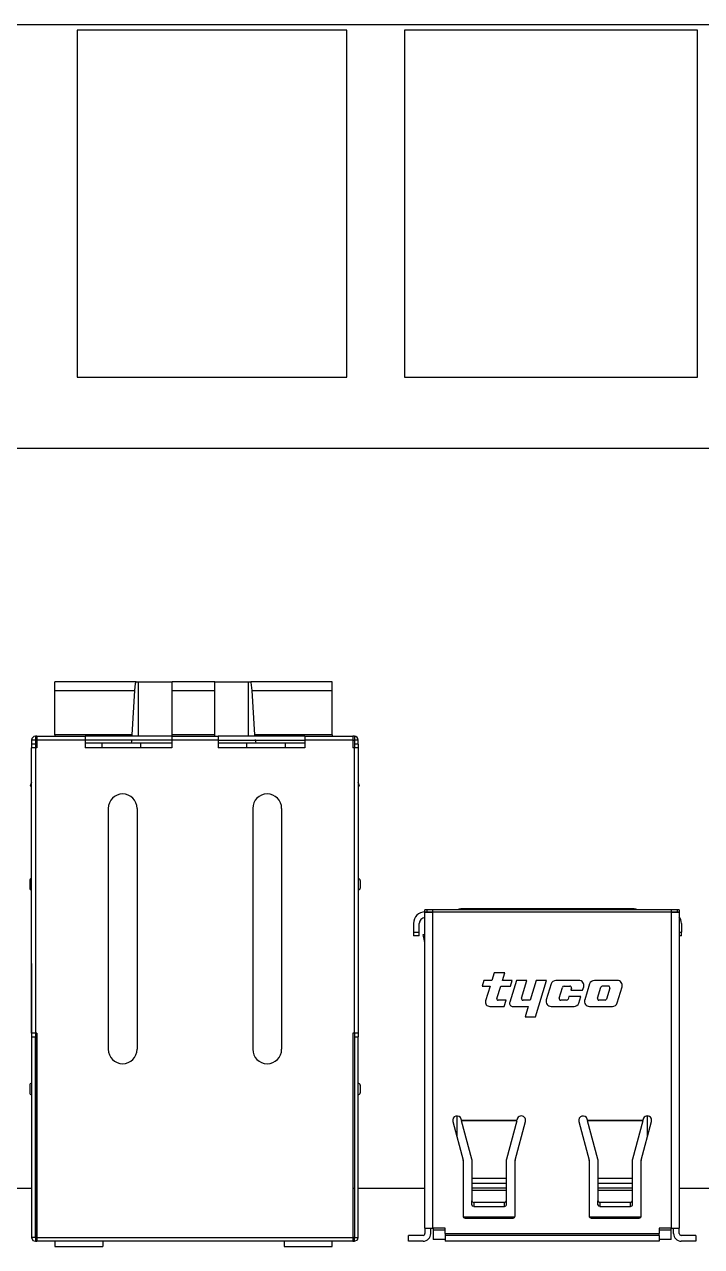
# Model space of a CAD drawing. Header units: millimetres. Extents: x 239 to 841, y 198 to 536.
# Drawn here: x 574.8 to 609.9, y 345 to 408.4 of the extents above; entities that cross this region are included whole.
import ezdxf

# ---------------------------------------------------------------- set-up
doc = ezdxf.new("R2010")
doc.units = ezdxf.units.MM

msp = doc.modelspace()

# ---------------------------------------------------------------- linework, layer by layer
for p, q in [((553.526, 408.41), (629.526, 408.41)), ((577.506, 408.11), (577.506, 390.11)), ((591.506, 408.11), (577.506, 408.11)), ((591.506, 390.11), (591.506, 408.11)), ((594.506, 408.11), (594.506, 390.11)), ((609.706, 408.11), (594.506, 408.11)), ((609.706, 390.11), (609.706, 408.11)), ((577.506, 390.11), (591.506, 390.11)), ((594.506, 390.11), (609.706, 390.11)), ((629.526, 386.41), (553.526, 386.41)), ((576.35, 373.861), (576.35, 374.306)), ((580.572, 374.306), (576.35, 374.306)), ((580.572, 374.306), (580.7, 374.306)), ((580.7, 374.306), (582.45, 374.306)), ((580.7, 371.481), (580.7, 374.306)), ((582.45, 373.861), (582.45, 374.306)), ((584.65, 374.306), (582.45, 374.306)), ((584.65, 374.306), (586.4, 374.306)), ((584.65, 373.861), (584.65, 374.306)), ((586.4, 374.306), (586.528, 374.306)), ((586.4, 371.481), (586.4, 374.306)), ((590.75, 374.306), (586.528, 374.306)), ((590.75, 373.861), (590.75, 374.306)), ((576.35, 371.558), (576.35, 373.861)), ((576.35, 373.861), (580.499, 373.861)), ((580.365, 371.558), (580.499, 373.861)), ((582.45, 371.558), (582.45, 373.861)), ((582.45, 373.861), (584.65, 373.861)), ((584.65, 371.558), (584.65, 373.861)), ((586.601, 373.861), (590.75, 373.861)), ((586.735, 371.558), (586.601, 373.861)), ((590.75, 371.558), (590.75, 373.861)), ((580.365, 371.558), (576.35, 371.558)), ((576.35, 371.558), (576.35, 371.481)), ((582.45, 371.481), (582.45, 371.558)), ((584.65, 371.558), (582.45, 371.558)), ((584.65, 371.481), (584.65, 371.558)), ((590.75, 371.558), (586.735, 371.558)), ((590.75, 371.558), (590.75, 371.481)), ((575.15, 371.281), (575.15, 371.064)), ((575.35, 371.281), (575.15, 371.281)), ((575.15, 371.064), (575.15, 370.881)), ((575.35, 371.064), (575.15, 371.064)), ((575.425, 371.481), (575.35, 371.481)), ((575.35, 371.481), (575.35, 371.281)), ((575.35, 371.281), (575.35, 371.064)), ((575.35, 371.281), (575.425, 371.281)), ((575.35, 371.064), (575.35, 370.881)), ((575.425, 371.481), (575.425, 371.281)), ((575.425, 371.481), (577.925, 371.481)), ((575.425, 371.281), (575.425, 370.881)), ((577.925, 371.281), (575.425, 371.281)), ((582.425, 371.481), (577.925, 371.481)), ((577.925, 371.481), (577.925, 371.281)), ((582.425, 371.281), (577.925, 371.281)), ((577.925, 371.281), (577.925, 370.881)), ((578.8, 371.13), (577.925, 371.13)), ((580.8, 371.13), (578.8, 371.13)), ((578.8, 371.13), (578.8, 370.881)), ((582.425, 371.13), (580.8, 371.13)), ((580.8, 371.13), (580.8, 370.881)), ((582.425, 371.481), (582.425, 371.281)), ((582.425, 371.481), (584.825, 371.481)), ((582.425, 371.281), (582.425, 370.881)), ((584.825, 371.281), (582.425, 371.281)), ((589.325, 371.481), (584.825, 371.481)), ((584.825, 371.481), (584.825, 371.281)), ((584.825, 371.281), (589.325, 371.281)), ((584.825, 371.281), (584.825, 370.881)), ((586.3, 371.13), (584.825, 371.13)), ((588.3, 371.13), (586.3, 371.13)), ((586.3, 371.13), (586.3, 370.881)), ((588.3, 371.13), (588.3, 370.881)), ((589.325, 371.13), (588.3, 371.13)), ((589.325, 371.481), (591.825, 371.481)), ((589.325, 371.481), (589.325, 371.281)), ((591.825, 371.281), (589.325, 371.281)), ((589.325, 371.281), (589.325, 370.881)), ((591.9, 371.481), (591.825, 371.481)), ((591.825, 371.481), (591.825, 371.281)), ((591.825, 371.281), (591.9, 371.281)), ((591.825, 371.281), (591.825, 370.881)), ((591.9, 371.481), (591.9, 371.281)), ((591.9, 371.281), (591.9, 371.064)), ((592.1, 371.281), (591.9, 371.281)), ((591.9, 371.064), (591.9, 370.881)), ((592.1, 371.064), (591.9, 371.064)), ((592.1, 371.064), (592.1, 371.281)), ((592.1, 371.064), (592.1, 370.881)), ((575.35, 370.881), (575.15, 370.881)), ((575.15, 356.078), (575.15, 370.881)), ((575.425, 370.881), (575.35, 370.881)), ((575.35, 370.881), (575.35, 356.078)), ((582.425, 370.881), (577.925, 370.881)), ((589.325, 370.881), (584.825, 370.881)), ((591.9, 370.881), (591.825, 370.881)), ((592.1, 370.881), (591.9, 370.881)), ((591.9, 356.078), (591.9, 370.881)), ((592.1, 370.881), (592.1, 356.078)), ((575.15, 369.105), (575.084, 368.89)), ((592.166, 368.89), (592.1, 369.105)), ((575.15, 368.869), (575.084, 368.89)), ((592.166, 368.89), (592.1, 368.869)), ((579.125, 367.741), (579.125, 355.241)), ((580.625, 367.741), (580.625, 355.241)), ((586.625, 367.741), (586.625, 355.241)), ((588.125, 367.741), (588.125, 355.241)), ((575.05, 364.001), (575.05, 363.601)), ((592.2, 364.001), (592.2, 363.601)), ((595.679, 362.481), (595.562, 362.481)), ((595.562, 362.361), (595.562, 362.481)), ((595.562, 362.361), (595.679, 362.361)), ((595.962, 362.361), (595.562, 362.361)), ((595.562, 345.961), (595.562, 362.361)), ((595.962, 362.481), (595.679, 362.481)), ((595.679, 362.361), (595.679, 362.481)), ((595.679, 362.361), (595.962, 362.361)), ((608.362, 362.481), (595.962, 362.481)), ((595.962, 362.481), (595.962, 362.361)), ((608.362, 362.361), (595.962, 362.361)), ((608.362, 362.361), (595.962, 362.361)), ((595.962, 362.361), (595.962, 345.961)), ((606.42, 362.521), (597.42, 362.521)), ((597.42, 362.521), (597.42, 362.481)), ((606.42, 362.481), (606.42, 362.521)), ((608.645, 362.481), (608.362, 362.481)), ((608.362, 362.361), (608.362, 362.481)), ((608.362, 362.361), (608.645, 362.361)), ((608.762, 362.361), (608.362, 362.361)), ((608.362, 345.961), (608.362, 362.361)), ((608.762, 362.481), (608.645, 362.481)), ((608.645, 362.481), (608.645, 362.361)), ((608.645, 362.361), (608.762, 362.361)), ((608.762, 362.481), (608.762, 362.361)), ((608.762, 362.361), (608.762, 345.961)), ((594.97, 361.771), (594.97, 361.321)), ((595.27, 361.321), (595.27, 361.771)), ((608.87, 361.771), (608.87, 361.321)), ((594.97, 361.321), (594.97, 361.121)), ((594.97, 361.321), (595.27, 361.321)), ((595.27, 361.121), (594.97, 361.121)), ((595.27, 361.121), (595.27, 361.321)), ((595.47, 361.189), (595.562, 361.21)), ((595.562, 360.777), (595.47, 361.189)), ((608.762, 361.321), (608.87, 361.321)), ((608.87, 361.121), (608.762, 361.121)), ((608.87, 361.121), (608.87, 361.321)), ((575.15, 359.698), (575.15, 355.878)), ((592.1, 359.698), (592.1, 355.878)), ((599.151, 359.201), (599.033, 358.813)), ((599.7, 359.201), (599.151, 359.201)), ((599.581, 358.813), (599.7, 359.201)), ((598.614, 358.813), (598.523, 358.517)), ((598.523, 358.517), (598.942, 358.517)), ((599.033, 358.813), (598.614, 358.813)), ((598.942, 358.517), (598.709, 357.754)), ((599.294, 357.875), (599.491, 358.517)), ((599.491, 358.517), (599.996, 358.517)), ((600.086, 358.813), (599.581, 358.813)), ((600.304, 358.813), (599.959, 357.684)), ((599.996, 358.517), (600.086, 358.813)), ((600.857, 358.813), (600.304, 358.813)), ((600.574, 357.887), (600.857, 358.813)), ((601.333, 358.813), (601.019, 357.782)), ((601.297, 356.92), (601.876, 358.813)), ((601.876, 358.813), (601.333, 358.813)), ((602.11, 358.628), (601.857, 357.8)), ((603.548, 358.813), (602.36, 358.813)), ((602.524, 357.899), (602.693, 358.453)), ((602.779, 358.517), (603.077, 358.517)), ((603.163, 358.4), (603.133, 358.302)), ((603.133, 358.302), (603.744, 358.302)), ((603.744, 358.302), (603.801, 358.488)), ((604.103, 358.628), (603.85, 357.8)), ((605.54, 358.813), (604.352, 358.813)), ((604.514, 357.887), (604.689, 358.459)), ((605.082, 358.517), (604.766, 358.517)), ((605.16, 358.412), (604.985, 357.84)), ((605.537, 357.648), (605.79, 358.476)), ((599.772, 357.782), (599.363, 357.782)), ((599.673, 357.463), (599.772, 357.782)), ((601.019, 357.782), (600.651, 357.782)), ((602.908, 357.782), (602.61, 357.782)), ((603.036, 357.983), (602.994, 357.846)), ((603.647, 357.983), (603.036, 357.983)), ((603.542, 357.64), (603.647, 357.983)), ((604.907, 357.782), (604.591, 357.782)), ((598.924, 357.463), (599.673, 357.463)), ((600.123, 357.463), (600.921, 357.463)), ((600.921, 357.463), (600.755, 356.92)), ((602.106, 357.463), (603.303, 357.463)), ((604.099, 357.463), (605.287, 357.463)), ((600.755, 356.92), (601.297, 356.92)), ((575.35, 356.078), (575.15, 356.078)), ((575.425, 356.078), (575.35, 356.078)), ((575.4, 356.078), (575.4, 345.531)), ((575.425, 356.078), (575.425, 345.481)), ((591.825, 356.078), (591.825, 345.481)), ((591.9, 356.078), (591.825, 356.078)), ((591.9, 356.078), (591.9, 355.878)), ((592.1, 356.078), (591.9, 356.078)), ((591.9, 355.878), (592.1, 355.878)), ((575.05, 353.381), (575.05, 352.981)), ((592.2, 353.381), (592.2, 352.981)), ((597.006, 351.498), (597.538, 349.493)), ((597.212, 351.781), (597.212, 350.723)), ((597.457, 351.556), (597.441, 351.614)), ((597.457, 351.556), (600.324, 351.556)), ((597.988, 349.546), (597.46, 351.535)), ((600.324, 351.535), (597.46, 351.535)), ((600.323, 351.535), (599.795, 349.546)), ((600.245, 349.493), (600.776, 351.498)), ((600.341, 351.614), (600.326, 351.555)), ((603.548, 351.498), (604.079, 349.493)), ((603.998, 351.556), (603.983, 351.614)), ((603.998, 351.556), (606.867, 351.556)), ((604.529, 349.546), (604.002, 351.535)), ((606.864, 351.535), (604.002, 351.535)), ((606.864, 351.535), (606.336, 349.546)), ((606.786, 349.493), (607.318, 351.498)), ((606.883, 351.614), (606.867, 351.556)), ((607.112, 350.723), (607.112, 351.781)), ((597.541, 349.468), (597.541, 346.581)), ((597.991, 349.521), (597.991, 348.558)), ((599.791, 348.558), (599.791, 349.521)), ((600.241, 346.581), (600.241, 349.468)), ((604.083, 349.468), (604.083, 346.581)), ((604.533, 349.521), (604.533, 348.558)), ((606.333, 348.558), (606.333, 349.521)), ((606.783, 346.581), (606.783, 349.468)), ((597.991, 348.558), (597.991, 348.279)), ((597.991, 348.558), (599.791, 348.558)), ((597.991, 348.279), (597.991, 348.057)), ((599.791, 348.279), (597.991, 348.279)), ((599.791, 348.279), (599.791, 348.558)), ((599.791, 348.057), (599.791, 348.279)), ((604.533, 348.558), (604.533, 348.279)), ((604.533, 348.558), (606.333, 348.558)), ((604.533, 348.279), (604.533, 348.057)), ((606.333, 348.279), (604.533, 348.279)), ((606.333, 348.279), (606.333, 348.558)), ((606.333, 348.057), (606.333, 348.279)), ((575.151, 348.01), (572.101, 348.01)), ((575.401, 348.01), (575.35, 348.01)), ((591.9, 348.01), (591.824, 348.01)), ((595.561, 348.01), (592.099, 348.01)), ((597.991, 348.057), (597.991, 347.916)), ((597.991, 348.057), (599.791, 348.057)), ((599.791, 347.916), (597.991, 347.916)), ((597.991, 347.916), (597.991, 347.37)), ((599.791, 347.916), (599.791, 348.057)), ((599.791, 347.37), (599.791, 347.916)), ((604.533, 348.057), (604.533, 347.916)), ((604.533, 348.057), (606.333, 348.057)), ((606.333, 347.916), (604.533, 347.916)), ((604.533, 347.916), (604.533, 347.37)), ((606.333, 347.916), (606.333, 348.057)), ((606.333, 347.37), (606.333, 347.916)), ((614.071, 348.01), (608.762, 348.01)), ((597.991, 347.166), (597.991, 347.37)), ((599.691, 347.297), (598.091, 347.297)), ((598.091, 347.297), (598.091, 347.092)), ((598.091, 347.092), (599.691, 347.092)), ((599.691, 347.092), (599.691, 347.297)), ((599.791, 347.166), (599.791, 347.37)), ((604.533, 347.166), (604.533, 347.37)), ((606.233, 347.297), (604.633, 347.297)), ((604.633, 347.297), (604.633, 347.092)), ((604.633, 347.092), (606.233, 347.092)), ((606.233, 347.092), (606.233, 347.297)), ((606.333, 347.166), (606.333, 347.37)), ((600.228, 346.531), (597.555, 346.531)), ((597.641, 346.481), (600.141, 346.481)), ((606.769, 346.531), (604.096, 346.531)), ((604.183, 346.481), (606.683, 346.481)), ((595.462, 345.581), (594.712, 345.581)), ((594.712, 345.281), (594.712, 345.581)), ((595.562, 345.961), (595.562, 345.681)), ((595.562, 345.961), (595.962, 345.961)), ((595.862, 345.681), (595.862, 345.961)), ((596.612, 345.961), (595.962, 345.961)), ((595.987, 345.961), (595.987, 345.871)), ((595.987, 345.871), (595.987, 345.371)), ((595.987, 345.871), (596.612, 345.871)), ((596.612, 345.681), (596.612, 345.961)), ((596.612, 345.681), (596.612, 345.581)), ((596.612, 345.681), (607.712, 345.681)), ((607.712, 345.581), (596.612, 345.581)), ((596.612, 345.581), (596.612, 345.281)), ((607.712, 345.961), (607.712, 345.681)), ((608.362, 345.961), (607.712, 345.961)), ((607.712, 345.871), (608.337, 345.871)), ((607.712, 345.581), (607.712, 345.681)), ((607.712, 345.581), (607.712, 345.281)), ((608.337, 345.871), (608.337, 345.961)), ((608.337, 345.371), (608.337, 345.871)), ((608.362, 345.961), (608.762, 345.961)), ((608.462, 345.681), (608.462, 345.961)), ((608.762, 345.681), (608.762, 345.961)), ((609.612, 345.581), (608.862, 345.581)), ((609.612, 345.581), (609.612, 345.281)), ((575.425, 345.481), (575.35, 345.481)), ((575.35, 345.481), (575.35, 345.281)), ((575.35, 345.281), (575.425, 345.281)), ((575.4, 345.531), (575.425, 345.531)), ((575.425, 345.481), (576.511, 345.481)), ((575.425, 345.481), (575.425, 345.281)), ((576.511, 345.281), (575.425, 345.281)), ((576.35, 345.006), (578.85, 345.006)), ((576.511, 345.481), (591.825, 345.481)), ((591.251, 345.281), (576.511, 345.281)), ((588.25, 345.006), (590.75, 345.006)), ((591.825, 345.281), (591.251, 345.281)), ((591.9, 345.481), (591.825, 345.481)), ((591.825, 345.481), (591.825, 345.281)), ((591.825, 345.281), (591.9, 345.281)), ((591.9, 345.281), (591.9, 345.481)), ((595.462, 345.281), (594.712, 345.281)), ((596.612, 345.371), (595.987, 345.371)), ((607.712, 345.281), (596.612, 345.281)), ((608.337, 345.371), (607.712, 345.371)), ((609.612, 345.281), (608.862, 345.281))]:
    msp.add_line(p, q)
for points in [[(580.499, 373.861), (580.536, 374.214), (580.572, 374.306)], [(586.601, 373.861), (586.55, 374.276), (586.539, 374.299), (586.528, 374.306)], [(580.361, 371.485), (580.363, 371.526), (580.365, 371.558)], [(586.739, 371.485), (586.737, 371.526), (586.735, 371.558)], [(580.35, 371.306), (580.33, 371.209), (580.314, 371.132)], [(586.748, 371.306), (586.769, 371.209), (586.785, 371.132)], [(575.15, 355.878), (575.15, 345.481)], [(575.15, 355.878), (575.35, 355.878)], [(575.35, 356.078), (575.35, 355.878)], [(575.35, 345.481), (575.35, 355.878)], [(591.9, 355.878), (591.9, 345.481)], [(592.1, 345.481), (592.1, 355.878)], [(597.457, 351.556), (597.459, 351.544), (597.46, 351.535)], [(597.459, 351.551), (597.46, 351.542), (597.46, 351.535)], [(603.998, 351.556), (604, 351.544), (604.002, 351.535)], [(606.864, 351.535), (606.866, 351.547), (606.867, 351.556)], [(575.15, 345.481), (575.222, 345.327), (575.35, 345.281)], [(575.35, 345.481), (575.15, 345.481)], [(576.35, 345.281), (576.35, 345.006)], [(578.85, 345.281), (578.85, 345.006)], [(588.25, 345.281), (588.25, 345.006)], [(590.75, 345.006), (590.75, 345.281)], [(591.9, 345.281), (592.054, 345.353), (592.1, 345.481)], [(591.9, 345.481), (592.1, 345.481)]]:
    msp.add_lwpolyline(points)
for centre, radius, start, end in [((575.35, 371.281), 0.2, 90, 180), ((591.9, 371.281), 0.2, 0, 90), ((579.875, 367.741), 0.75, 90, 180), ((579.875, 367.741), 0.75, 0, 90), ((587.375, 367.741), 0.75, 90, 180), ((587.375, 367.741), 0.75, 0, 90), ((575.15, 364.001), 0.1, 90, 180), ((592.1, 364.001), 0.1, 0, 90), ((575.15, 363.601), 0.1, 180, 270), ((592.1, 363.601), 0.1, 270, 360), ((595.57, 361.771), 0.6, 90, 180), ((595.57, 361.771), 0.3, 91.50469, 180), ((597.42, 362.121), 0.4, 90, 115.8417), ((606.42, 362.121), 0.4, 64.1583, 90), ((608.27, 361.771), 0.6, 0, 34.89469), ((602.36, 358.552), 0.261, 90, 162.99972), ((602.779, 358.427), 0.09, 90, 163.00005), ((603.077, 358.427), 0.09, 343.00036, 90), ((603.548, 358.552), 0.261, 345.77525, 90), ((604.352, 358.552), 0.261, 90, 162.99994), ((604.766, 358.436), 0.081, 90.00004, 163.00004), ((605.082, 358.436), 0.081, 342.99986, 90), ((605.54, 358.552), 0.261, 342.99985, 90), ((598.924, 357.688), 0.225, 162.99995, 270), ((599.363, 357.854), 0.072, 162.99987, 270), ((600.123, 357.634), 0.171, 162.99993, 270), ((600.651, 357.863), 0.081, 163.00009, 269.77301), ((602.106, 357.724), 0.261, 162.99972, 270), ((602.61, 357.872), 0.09, 163.00005, 270), ((602.908, 357.872), 0.09, 270, 342.99973), ((603.303, 357.713), 0.25, 270, 343.00004), ((604.099, 357.724), 0.261, 162.99994, 270), ((604.591, 357.863), 0.081, 163.00004, 270), ((604.907, 357.863), 0.081, 270.00004, 342.99986), ((605.287, 357.724), 0.261, 270, 342.99985), ((579.875, 355.241), 0.75, 180, 270), ((579.875, 355.241), 0.75, 270, 360), ((587.375, 355.241), 0.75, 180, 270), ((587.375, 355.241), 0.75, 270, 360), ((575.15, 353.381), 0.1, 90, 180), ((592.1, 353.381), 0.1, 0, 90), ((575.15, 352.981), 0.1, 180, 270), ((592.1, 352.981), 0.1, 270, 0), ((597.224, 351.556), 0.225, 14.85216, 194.85216), ((600.559, 351.556), 0.225, 345.14784, 165.14784), ((603.765, 351.556), 0.225, 14.85216, 194.85216), ((607.1, 351.556), 0.225, 345.14784, 165.14784), ((597.441, 349.468), 0.1, 0, 14.85216), ((600.341, 349.468), 0.1, 165.14784, 180), ((603.983, 349.468), 0.1, 0, 14.85216), ((606.883, 349.468), 0.1, 165.14784, 180), ((597.641, 346.581), 0.1, 180, 270), ((600.141, 346.581), 0.1, 270, 0), ((604.183, 346.581), 0.1, 180, 270), ((606.683, 346.581), 0.1, 270, 0), ((595.462, 345.681), 0.4, 270, 0), ((595.462, 345.681), 0.1, 270, 0), ((608.862, 345.681), 0.4, 180, 270), ((608.862, 345.681), 0.1, 180, 270)]:
    msp.add_arc(centre, radius, start, end)
for centre, major_axis, ratio, start_param, end_param in [((597.891, 349.521), (0.1, 0), 0.999391, 0, 0.259219), ((599.891, 349.521), (0.1, 0), 0.999391, 2.882374, 3.141593), ((604.433, 349.521), (0.1, 0), 0.999391, 0, 0.259219), ((606.433, 349.521), (0.1, 0), 0.999391, 2.882374, 3.141593), ((598.091, 347.37), (0.1, 0), 0.731354, 3.141593, 4.712389), ((598.091, 347.166), (-0.1, 0), 0.731354, 0, 1.570796), ((599.691, 347.37), (0.1, 0), 0.731354, 4.712389, 6.283185), ((599.691, 347.166), (-0.1, 0), 0.731354, 1.570796, 3.141593), ((604.633, 347.37), (0.1, 0), 0.731354, 3.141593, 4.712389), ((604.633, 347.166), (-0.1, 0), 0.731354, 0, 1.570796), ((606.233, 347.37), (0.1, 0), 0.731354, 4.712389, 6.283185), ((606.233, 347.166), (-0.1, 0), 0.731354, 1.570796, 3.141593)]:
    msp.add_ellipse(centre, major_axis=major_axis, ratio=ratio, start_param=start_param, end_param=end_param)

doc.saveas('drawing.dxf')
